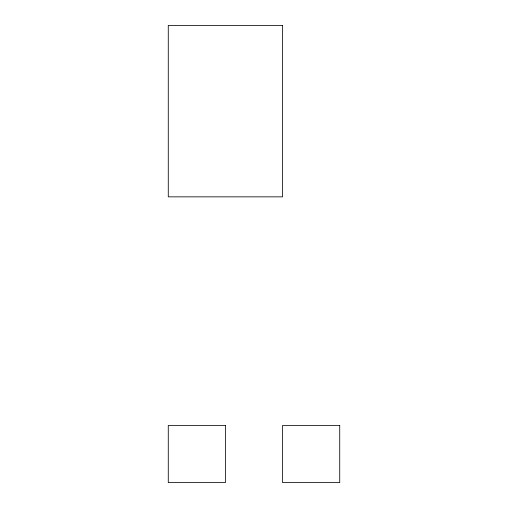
<?xml version="1.0" encoding="UTF-8"?>
<svg xmlns="http://www.w3.org/2000/svg" width="508" height="508" viewBox="0 0 508 508"><rect width="100%" height="100%" fill="white"/><g stroke="black" fill="none" stroke-linecap="round" stroke-linejoin="round"><path stroke-width="0.76" d="M282.575 25.4L168.275 25.4L168.275 196.85L282.575 196.85L282.575 25.4M225.425 425.45L168.275 425.45L168.275 482.6L225.425 482.6L225.425 425.45M339.725 425.45L282.575 425.45L282.575 482.6L339.725 482.6L339.725 425.45"/></g></svg>
